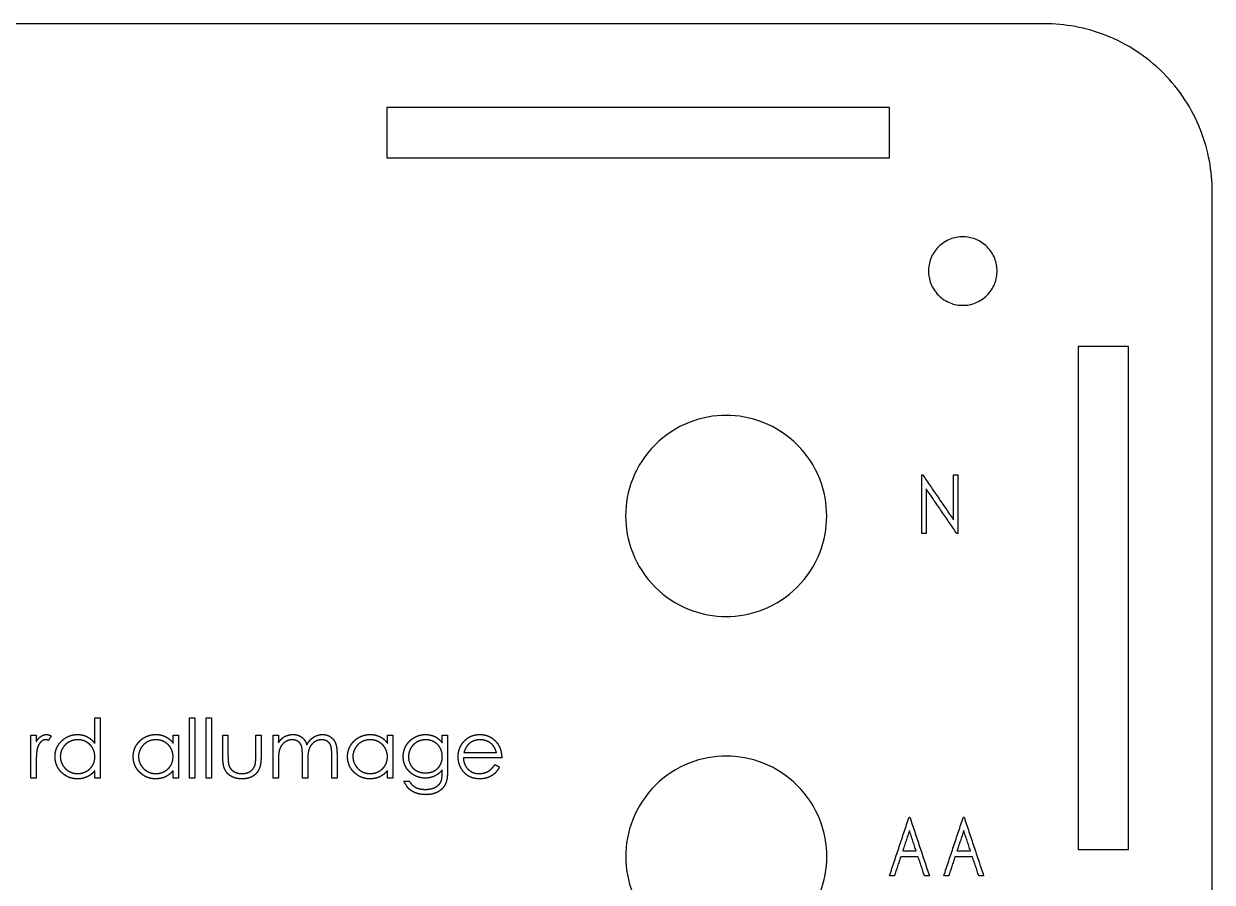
# Model space of a CAD drawing. Header units: millimetres. Extents: x 39 to 179, y -168 to -28.
# Drawn here: x 108.4 to 179.3, y -79.3 to -28.1 of the extents above; entities that cross this region are included whole.
import ezdxf

# ---------------------------------------------------------------- set-up
doc = ezdxf.new("R2010")
doc.units = ezdxf.units.MM
for name, color, linetype in [('path118', 7, 'CONTINUOUS'), ('path120', 7, 'CONTINUOUS'), ('path122', 7, 'CONTINUOUS'), ('path124', 7, 'CONTINUOUS'), ('path126', 7, 'CONTINUOUS'), ('path128', 7, 'CONTINUOUS'), ('path129', 7, 'CONTINUOUS'), ('path130', 7, 'CONTINUOUS'), ('path132', 7, 'CONTINUOUS'), ('path134', 7, 'CONTINUOUS'), ('path136', 7, 'CONTINUOUS'), ('path138', 7, 'CONTINUOUS'), ('path139', 7, 'CONTINUOUS'), ('path140', 7, 'CONTINUOUS'), ('path142', 7, 'CONTINUOUS'), ('path179', 7, 'CONTINUOUS'), ('path180', 7, 'CONTINUOUS'), ('path194', 7, 'CONTINUOUS'), ('path228', 7, 'CONTINUOUS'), ('path232', 7, 'CONTINUOUS'), ('path234', 7, 'CONTINUOUS'), ('path236', 7, 'CONTINUOUS'), ('path238', 7, 'CONTINUOUS'), ('path239', 7, 'CONTINUOUS'), ('path24', 7, 'CONTINUOUS'), ('path248', 7, 'CONTINUOUS'), ('path249', 7, 'CONTINUOUS'), ('path250', 7, 'CONTINUOUS'), ('path252', 7, 'CONTINUOUS'), ('path262', 7, 'CONTINUOUS'), ('path27', 7, 'CONTINUOUS'), ('path30', 7, 'CONTINUOUS'), ('path33', 7, 'CONTINUOUS'), ('path36', 7, 'CONTINUOUS')]:
    doc.layers.add(name, color=color, linetype=linetype)

msp = doc.modelspace()

# ---------------------------------------------------------------- linework, layer by layer
at = {"layer": 'path118'}
for points in [[(108.835, -73.0798), (108.835, -70.5221)], [(108.835, -70.5225), (109.149, -70.5225)], [(109.149, -70.5225), (109.149, -70.899)], [(109.149, -70.899), (109.22, -70.7952)], [(109.22, -70.7952), (109.294, -70.7069)], [(109.294, -70.7069), (109.369, -70.6346)], [(109.369, -70.6346), (109.446, -70.5772)], [(109.492, -70.867), (109.42, -70.9259)], [(109.446, -70.5772), (109.525, -70.5337)], [(109.564, -70.825), (109.492, -70.867)], [(109.525, -70.5337), (109.607, -70.5021)], [(109.638, -70.7999), (109.564, -70.825)], [(109.607, -70.5021), (109.689, -70.4839)], [(109.713, -70.7914), (109.638, -70.7999)], [(109.689, -70.4839), (109.773, -70.4775)], [(109.748, -70.7943), (109.713, -70.7914)], [(109.786, -70.8028), (109.748, -70.7943)], [(109.773, -70.4775), (109.838, -70.4831)], [(109.828, -70.8176), (109.786, -70.8028)], [(109.874, -70.8372), (109.828, -70.8176)], [(109.838, -70.4831), (109.905, -70.4992)], [(110.046, -70.5651), (109.874, -70.8372)], [(109.905, -70.4992), (109.975, -70.5266)], [(109.975, -70.5266), (110.046, -70.5651)], [(109.171, -71.5675), (109.163, -71.6705)], [(109.18, -71.4784), (109.171, -71.5675)], [(109.192, -71.4034), (109.18, -71.4784)], [(109.205, -71.3424), (109.192, -71.4034)], [(109.225, -71.2744), (109.205, -71.3424)], [(109.246, -71.2106), (109.225, -71.2744)], [(109.27, -71.1517), (109.246, -71.2106)], [(109.296, -71.097), (109.27, -71.1517)], [(109.324, -71.0472), (109.296, -71.097)], [(109.354, -71.0024), (109.324, -71.0472)], [(109.386, -70.9617), (109.354, -71.0024)], [(109.42, -70.9259), (109.386, -70.9617)], [(109.15, -72.0618), (109.149, -72.2202)], [(109.149, -72.2202), (109.149, -73.0798)], [(109.152, -71.9173), (109.15, -72.0618)], [(109.157, -71.7869), (109.152, -71.9173)], [(109.163, -71.6705), (109.157, -71.7869)], [(109.149, -73.0798), (108.835, -73.0798)]]:
    msp.add_open_spline(points, degree=1, dxfattribs=at)
at = {"layer": 'path120'}
for points in [[(112.649, -71.0173), (112.649, -69.4902)], [(112.649, -69.4902), (112.963, -69.4902)], [(112.963, -69.4904), (112.963, -73.0802)], [(110.572, -70.9626), (110.665, -70.8638)], [(110.665, -70.8638), (110.766, -70.7733)], [(110.766, -70.7733), (110.872, -70.6948)], [(110.872, -70.6948), (110.983, -70.6282)], [(110.983, -70.6282), (111.099, -70.5742)], [(111.099, -70.5742), (111.221, -70.5314)], [(111.221, -70.5314), (111.347, -70.5013)], [(111.347, -70.5013), (111.478, -70.4838)], [(111.478, -70.4838), (111.614, -70.4775)], [(111.614, -70.4775), (111.77, -70.486)], [(111.77, -70.486), (111.919, -70.5111)], [(111.919, -70.5111), (112.06, -70.5538)], [(112.06, -70.5538), (112.193, -70.6127)], [(112.193, -70.6127), (112.319, -70.6885)], [(112.319, -70.6885), (112.437, -70.781)], [(112.437, -70.781), (112.546, -70.8911)], [(112.546, -70.8911), (112.649, -71.0173)], [(110.277, -71.6609), (110.295, -71.532)], [(110.295, -71.532), (110.326, -71.4086)], [(110.326, -71.4086), (110.369, -71.2894)], [(110.369, -71.2894), (110.425, -71.1758)], [(110.425, -71.1758), (110.492, -71.0671)], [(110.492, -71.0671), (110.572, -70.9626)], [(110.271, -71.7942), (110.277, -71.6609)], [(110.277, -71.9302), (110.271, -71.7942)], [(110.295, -72.0613), (110.277, -71.9302)], [(110.325, -72.1868), (110.295, -72.0613)], [(110.368, -72.3074), (110.325, -72.1868)], [(110.423, -72.4231), (110.368, -72.3074)], [(110.49, -72.5331), (110.423, -72.4231)], [(110.569, -72.6376), (110.49, -72.5331)], [(110.661, -72.7372), (110.569, -72.6376)], [(110.761, -72.8283), (110.661, -72.7372)], [(110.867, -72.9068), (110.761, -72.8283)], [(110.977, -72.9735), (110.867, -72.9068)], [(111.092, -73.0281), (110.977, -72.9735)], [(111.213, -73.0702), (111.092, -73.0281)], [(112.176, -73.0079), (112.042, -73.0591)], [(112.304, -72.9406), (112.176, -73.0079)], [(112.426, -72.8565), (112.304, -72.9406)], [(112.54, -72.7555), (112.426, -72.8565)], [(112.649, -72.6378), (112.54, -72.7555)], [(112.649, -73.0802), (112.649, -72.6378)], [(111.338, -73.1004), (111.213, -73.0702)], [(111.469, -73.1186), (111.338, -73.1004)], [(111.604, -73.125), (111.469, -73.1186)], [(111.756, -73.1181), (111.604, -73.125)], [(111.903, -73.0956), (111.756, -73.1181)], [(112.042, -73.0591), (111.903, -73.0956)], [(112.963, -73.0802), (112.649, -73.0802)]]:
    msp.add_open_spline(points, degree=1, dxfattribs=at)
at = {"layer": 'path122'}
for points in [[(111.223, -70.8661), (111.101, -70.9236)], [(111.349, -70.8248), (111.223, -70.8661)], [(111.481, -70.8002), (111.349, -70.8248)], [(111.618, -70.7917), (111.481, -70.8002)], [(111.725, -70.7958), (111.618, -70.7916)], [(111.827, -70.8098), (111.725, -70.7958)], [(111.925, -70.8323), (111.827, -70.8098)], [(112.019, -70.8646), (111.925, -70.8323)], [(112.108, -70.9052), (112.019, -70.8646)], [(112.194, -70.955), (112.108, -70.9052)], [(110.62, -71.5392), (110.593, -71.6668)], [(110.663, -71.4144), (110.62, -71.5392)], [(110.724, -71.2938), (110.663, -71.4144)], [(110.801, -71.181), (110.724, -71.2938)], [(110.889, -71.0821), (110.801, -71.181)], [(110.989, -70.9959), (110.889, -71.0821)], [(111.101, -70.9236), (110.989, -70.9959)], [(112.274, -71.0146), (112.194, -70.955)], [(112.351, -71.0826), (112.274, -71.0146)], [(112.421, -71.1577), (112.351, -71.0826)], [(112.481, -71.2369), (112.421, -71.1577)], [(112.532, -71.321), (112.481, -71.2369)], [(112.574, -71.4093), (112.532, -71.321)], [(112.607, -71.5019), (112.574, -71.4093)], [(112.63, -71.5994), (112.607, -71.5019)], [(112.644, -71.701), (112.63, -71.5994)], [(110.593, -71.6668), (110.585, -71.7979)], [(110.585, -71.7979), (110.594, -71.9284)], [(110.594, -71.9284), (110.62, -72.0559)], [(110.62, -72.0559), (110.664, -72.1807)], [(110.664, -72.1807), (110.726, -72.3027)], [(110.726, -72.3027), (110.803, -72.4163)], [(112.442, -72.426), (112.516, -72.3187)], [(112.516, -72.3187), (112.574, -72.2016)], [(112.574, -72.2016), (112.616, -72.0768)], [(112.616, -72.0768), (112.64, -71.9457)], [(112.64, -71.9457), (112.649, -71.8069)], [(112.649, -71.8069), (112.644, -71.701)], [(110.803, -72.4163), (110.891, -72.5166)], [(110.891, -72.5166), (110.992, -72.6035)], [(110.992, -72.6035), (111.105, -72.6772)], [(111.105, -72.6772), (111.226, -72.736)], [(111.226, -72.736), (111.352, -72.7774)], [(111.352, -72.7774), (111.481, -72.8025)], [(111.481, -72.8025), (111.615, -72.811)], [(111.615, -72.811), (111.751, -72.8025)], [(111.751, -72.8025), (111.884, -72.7779)], [(111.884, -72.7779), (112.012, -72.7366)], [(112.012, -72.7366), (112.137, -72.6784)], [(112.137, -72.6784), (112.253, -72.6062)], [(112.253, -72.6062), (112.355, -72.522)], [(112.355, -72.522), (112.442, -72.426)]]:
    msp.add_open_spline(points, degree=1, dxfattribs=at)
at = {"layer": 'path124'}
for points in [[(115.239, -70.9626), (115.331, -70.8638)], [(115.331, -70.8638), (115.432, -70.7733)], [(115.432, -70.7733), (115.539, -70.6948)], [(115.539, -70.6948), (115.65, -70.6282)], [(115.65, -70.6282), (115.766, -70.5742)], [(115.766, -70.5742), (115.887, -70.5314)], [(115.887, -70.5314), (116.014, -70.5013)], [(116.014, -70.5013), (116.145, -70.4838)], [(116.145, -70.4838), (116.281, -70.4775)], [(116.281, -70.4775), (116.437, -70.4852)], [(116.437, -70.4852), (116.586, -70.5082)], [(116.586, -70.5082), (116.727, -70.5474)], [(116.727, -70.5474), (116.86, -70.6014)], [(116.86, -70.6014), (116.985, -70.6722)], [(116.985, -70.6722), (117.104, -70.762)], [(117.104, -70.762), (117.213, -70.8693)], [(117.213, -70.8693), (117.316, -70.9955)], [(117.316, -70.9955), (117.316, -70.5222)], [(117.316, -70.5222), (117.63, -70.5222)], [(117.63, -70.5225), (117.63, -73.0802)], [(114.944, -71.6609), (114.962, -71.532)], [(114.962, -71.532), (114.993, -71.4086)], [(114.993, -71.4086), (115.036, -71.2894)], [(115.036, -71.2894), (115.092, -71.1758)], [(115.092, -71.1758), (115.159, -71.0671)], [(115.159, -71.0671), (115.239, -70.9626)], [(114.937, -71.7942), (114.944, -71.6609)], [(114.944, -71.9302), (114.937, -71.7942)], [(114.962, -72.0613), (114.944, -71.9302)], [(114.992, -72.1868), (114.962, -72.0613)], [(115.035, -72.3074), (114.992, -72.1868)], [(115.09, -72.4231), (115.035, -72.3074)], [(115.157, -72.5331), (115.09, -72.4231)], [(115.236, -72.6376), (115.157, -72.5331)], [(115.328, -72.7372), (115.236, -72.6376)], [(115.428, -72.8283), (115.328, -72.7372)], [(115.533, -72.9068), (115.428, -72.8283)], [(115.644, -72.9735), (115.533, -72.9068)], [(115.759, -73.0281), (115.644, -72.9735)], [(115.88, -73.0702), (115.759, -73.0281)], [(116.843, -73.0079), (116.709, -73.0591)], [(116.971, -72.9406), (116.843, -73.0079)], [(117.093, -72.8565), (116.971, -72.9406)], [(117.207, -72.7555), (117.093, -72.8565)], [(117.316, -72.6378), (117.207, -72.7555)], [(117.316, -73.0802), (117.316, -72.6378)], [(116.005, -73.1004), (115.88, -73.0702)], [(116.136, -73.1186), (116.005, -73.1004)], [(116.271, -73.125), (116.136, -73.1186)], [(116.423, -73.1181), (116.271, -73.125)], [(116.57, -73.0956), (116.423, -73.1181)], [(116.709, -73.0591), (116.57, -73.0956)], [(117.63, -73.0802), (117.316, -73.0802)]]:
    msp.add_open_spline(points, degree=1, dxfattribs=at)
at = {"layer": 'path126'}
for points in [[(115.889, -70.8661), (115.768, -70.9236)], [(116.016, -70.8248), (115.889, -70.8661)], [(116.147, -70.8002), (116.016, -70.8248)], [(116.285, -70.7917), (116.147, -70.8002)], [(116.391, -70.7958), (116.285, -70.7916)], [(116.494, -70.8098), (116.391, -70.7958)], [(116.592, -70.8323), (116.494, -70.8098)], [(116.686, -70.8646), (116.592, -70.8323)], [(116.775, -70.9052), (116.686, -70.8646)], [(116.86, -70.955), (116.775, -70.9052)], [(115.286, -71.5392), (115.26, -71.6668)], [(115.33, -71.4144), (115.286, -71.5392)], [(115.391, -71.2938), (115.33, -71.4144)], [(115.467, -71.181), (115.391, -71.2938)], [(115.556, -71.0821), (115.467, -71.181)], [(115.656, -70.9959), (115.556, -71.0821)], [(115.768, -70.9236), (115.656, -70.9959)], [(116.941, -71.0146), (116.86, -70.955)], [(117.018, -71.0826), (116.941, -71.0146)], [(117.088, -71.1577), (117.018, -71.0826)], [(117.148, -71.2369), (117.088, -71.1577)], [(117.199, -71.321), (117.148, -71.2369)], [(117.241, -71.4093), (117.199, -71.321)], [(117.273, -71.5019), (117.241, -71.4093)], [(117.297, -71.5994), (117.273, -71.5019)], [(117.311, -71.701), (117.297, -71.5994)], [(115.26, -71.6668), (115.251, -71.7979)], [(115.251, -71.7979), (115.261, -71.9284)], [(115.261, -71.9284), (115.286, -72.0559)], [(115.286, -72.0559), (115.331, -72.1807)], [(115.331, -72.1807), (115.392, -72.3027)], [(115.392, -72.3027), (115.469, -72.4163)], [(117.109, -72.426), (117.182, -72.3187)], [(117.182, -72.3187), (117.24, -72.2016)], [(117.24, -72.2016), (117.283, -72.0768)], [(117.283, -72.0768), (117.307, -71.9457)], [(117.307, -71.9457), (117.315, -71.8069)], [(117.315, -71.8069), (117.311, -71.701)], [(115.469, -72.4163), (115.558, -72.5166)], [(115.558, -72.5166), (115.659, -72.6035)], [(115.659, -72.6035), (115.772, -72.6772)], [(115.772, -72.6772), (115.893, -72.736)], [(115.893, -72.736), (116.018, -72.7774)], [(116.018, -72.7774), (116.148, -72.8025)], [(116.148, -72.8025), (116.282, -72.811)], [(116.282, -72.811), (116.418, -72.8025)], [(116.418, -72.8025), (116.551, -72.7779)], [(116.551, -72.7779), (116.679, -72.7366)], [(116.679, -72.7366), (116.804, -72.6784)], [(116.804, -72.6784), (116.919, -72.6062)], [(116.919, -72.6062), (117.022, -72.522)], [(117.022, -72.522), (117.109, -72.426)]]:
    msp.add_open_spline(points, degree=1, dxfattribs=at)
at = {"layer": 'path128'}
for points in [[(118.303, -69.4904), (118.617, -69.4904)], [(118.303, -73.0802), (118.303, -69.4904)], [(118.617, -69.4904), (118.617, -73.0802)], [(118.617, -73.0802), (118.303, -73.0802)]]:
    msp.add_open_spline(points, degree=1, dxfattribs=at)
at = {"layer": 'path129'}
for points in [[(119.29, -69.4904), (119.604, -69.4904)], [(119.29, -73.0802), (119.29, -69.4904)], [(119.604, -69.4904), (119.604, -73.0802)], [(119.604, -73.0802), (119.29, -73.0802)]]:
    msp.add_open_spline(points, degree=1, dxfattribs=at)
at = {"layer": 'path130'}
for points in [[(120.277, -71.7444), (120.277, -70.5223)], [(120.277, -70.5225), (120.591, -70.5225)], [(120.591, -70.5225), (120.591, -71.7088)], [(122.252, -71.7086), (122.252, -70.5223)], [(122.252, -70.5223), (122.566, -70.5223)], [(122.566, -70.5223), (122.566, -71.7675)], [(120.279, -71.8755), (120.277, -71.7444)], [(120.285, -71.9982), (120.279, -71.8755)], [(120.295, -72.1117), (120.285, -71.9982)], [(120.309, -72.2176), (120.295, -72.1117)], [(120.326, -72.3144), (120.309, -72.2176)], [(120.348, -72.4034), (120.326, -72.3144)], [(120.591, -71.7088), (120.592, -71.8132)], [(120.592, -71.8132), (120.594, -71.9086)], [(120.594, -71.9086), (120.598, -71.9962)], [(120.598, -71.9962), (120.604, -72.0754)], [(120.604, -72.0754), (120.611, -72.1456)], [(120.611, -72.1456), (120.619, -72.208)], [(120.619, -72.208), (120.629, -72.2613)], [(120.629, -72.2613), (120.641, -72.3068)], [(120.641, -72.3068), (120.662, -72.3636)], [(122.2, -72.3319), (122.212, -72.2898)], [(122.212, -72.2898), (122.222, -72.2379)], [(122.222, -72.2379), (122.231, -72.1756)], [(122.231, -72.1756), (122.239, -72.1026)], [(122.239, -72.1026), (122.245, -72.0192)], [(122.245, -72.0192), (122.248, -71.9259)], [(122.248, -71.9259), (122.251, -71.8222)], [(122.251, -71.8222), (122.252, -71.7086)], [(122.517, -72.3228), (122.495, -72.409)], [(122.534, -72.2274), (122.517, -72.3228)], [(122.548, -72.1251), (122.534, -72.2274)], [(122.558, -72.0136), (122.548, -72.1251)], [(122.564, -71.8944), (122.558, -72.0136)], [(122.566, -71.7675), (122.564, -71.8944)], [(120.374, -72.4833), (120.348, -72.4034)], [(120.403, -72.5549), (120.374, -72.4833)], [(120.437, -72.6201), (120.403, -72.5549)], [(120.475, -72.6818), (120.437, -72.6201)], [(120.516, -72.74), (120.475, -72.6818)], [(120.562, -72.7946), (120.516, -72.74)], [(120.612, -72.8451), (120.562, -72.7946)], [(120.666, -72.8921), (120.612, -72.8451)], [(120.662, -72.3636), (120.687, -72.4176)], [(120.724, -72.9356), (120.666, -72.8921)], [(120.687, -72.4176), (120.716, -72.4681)], [(120.716, -72.4681), (120.749, -72.5158)], [(120.786, -72.9748), (120.724, -72.9356)], [(120.749, -72.5158), (120.787, -72.5606)], [(120.851, -73.0099), (120.786, -72.9748)], [(120.787, -72.5606), (120.829, -72.602)], [(120.829, -72.602), (120.875, -72.6406)], [(120.922, -73.0407), (120.851, -73.0099)], [(120.875, -72.6406), (120.925, -72.6756)], [(120.925, -72.6756), (121.035, -72.7345)], [(121.035, -72.7345), (121.156, -72.7773)], [(121.156, -72.7773), (121.286, -72.8024)], [(121.286, -72.8024), (121.426, -72.8109)], [(121.426, -72.8109), (121.567, -72.8024)], [(121.567, -72.8024), (121.696, -72.7778)], [(121.696, -72.7778), (121.813, -72.7364)], [(121.813, -72.7364), (121.92, -72.679)], [(121.92, -72.679), (122.013, -72.6081)], [(121.994, -73.0099), (121.925, -73.0407)], [(122.059, -72.9748), (121.994, -73.0099)], [(122.013, -72.6081), (122.091, -72.5261)], [(122.121, -72.9356), (122.059, -72.9748)], [(122.091, -72.5261), (122.153, -72.4343)], [(122.179, -72.8921), (122.121, -72.9356)], [(122.153, -72.4343), (122.2, -72.3319)], [(122.232, -72.8458), (122.179, -72.8921)], [(122.282, -72.7953), (122.232, -72.8458)], [(122.327, -72.7414), (122.282, -72.7953)], [(122.369, -72.6839), (122.327, -72.7414)], [(122.406, -72.6229), (122.369, -72.6839)], [(122.439, -72.5584), (122.406, -72.6229)], [(122.469, -72.4876), (122.439, -72.5584)], [(122.495, -72.409), (122.469, -72.4876)], [(120.995, -73.0659), (120.922, -73.0407)], [(121.073, -73.0868), (120.995, -73.0659)], [(121.155, -73.1037), (121.073, -73.0868)], [(121.241, -73.1156), (121.155, -73.1037)], [(121.33, -73.1228), (121.241, -73.1156)], [(121.424, -73.1254), (121.33, -73.1228)], [(121.518, -73.1228), (121.424, -73.1254)], [(121.607, -73.1156), (121.518, -73.1228)], [(121.692, -73.1037), (121.607, -73.1156)], [(121.774, -73.0868), (121.692, -73.1037)], [(121.851, -73.0659), (121.774, -73.0868)], [(121.925, -73.0407), (121.851, -73.0659)]]:
    msp.add_open_spline(points, degree=1, dxfattribs=at)
at = {"layer": 'path132'}
for points in [[(123.283, -73.0801), (123.283, -70.5224)], [(123.283, -70.5225), (123.598, -70.5225)], [(123.598, -70.5225), (123.598, -70.967)], [(123.598, -70.967), (123.684, -70.852)], [(123.684, -70.852), (123.773, -70.7538)], [(123.773, -70.7538), (123.862, -70.6725)], [(123.862, -70.6725), (123.952, -70.6073)], [(123.952, -70.6073), (124.079, -70.5505)], [(124.094, -70.8687), (123.992, -70.9283)], [(124.079, -70.5505), (124.21, -70.5098)], [(124.201, -70.826), (124.094, -70.8687)], [(124.311, -70.8), (124.201, -70.826)], [(124.21, -70.5098), (124.343, -70.486)], [(124.425, -70.7916), (124.311, -70.8)], [(124.343, -70.486), (124.48, -70.4776)], [(124.521, -70.7979), (124.425, -70.7916)], [(124.48, -70.4776), (124.572, -70.4823)], [(124.611, -70.8162), (124.521, -70.7979)], [(124.572, -70.4823), (124.662, -70.4956)], [(124.695, -70.8477), (124.611, -70.8162)], [(124.662, -70.4956), (124.75, -70.5186)], [(124.77, -70.8912), (124.695, -70.8477)], [(124.75, -70.5186), (124.834, -70.5508)], [(124.838, -70.9445), (124.77, -70.8912)], [(124.834, -70.5508), (124.915, -70.5908)], [(124.915, -70.5908), (124.987, -70.6364)], [(124.987, -70.6364), (125.052, -70.6883)], [(125.052, -70.6883), (125.109, -70.7465)], [(125.109, -70.7465), (125.16, -70.8138)], [(125.16, -70.8138), (125.209, -70.8944)], [(125.209, -70.8944), (125.253, -70.9876)], [(125.381, -70.9526), (125.428, -70.8881)], [(125.428, -70.8881), (125.478, -70.8285)], [(125.478, -70.8285), (125.531, -70.7731)], [(125.531, -70.7731), (125.585, -70.7226)], [(125.585, -70.7226), (125.643, -70.6763)], [(125.643, -70.6763), (125.703, -70.635)], [(125.703, -70.635), (125.828, -70.5663)], [(125.837, -70.8702), (125.734, -70.9319)], [(125.828, -70.5663), (125.958, -70.5165)], [(125.945, -70.8267), (125.837, -70.8702)], [(126.058, -70.8001), (125.945, -70.8267)], [(125.958, -70.5165), (126.092, -70.487)], [(126.177, -70.7916), (126.058, -70.8001)], [(126.092, -70.487), (126.232, -70.4772)], [(126.274, -70.7972), (126.177, -70.7916)], [(126.232, -70.4772), (126.36, -70.4857)], [(126.363, -70.8146), (126.274, -70.7972)], [(126.36, -70.4857), (126.481, -70.5103)], [(126.445, -70.8441), (126.363, -70.8146)], [(126.52, -70.8847), (126.445, -70.8441)], [(126.481, -70.5103), (126.593, -70.5524)], [(126.587, -70.9352), (126.52, -70.8847)], [(126.593, -70.5524), (126.699, -70.6106)], [(126.699, -70.6106), (126.793, -70.6835)], [(126.793, -70.6835), (126.875, -70.7697)], [(126.875, -70.7697), (126.944, -70.8686)], [(126.944, -70.8686), (126.999, -70.9815)], [(123.622, -71.5888), (123.611, -71.6806)], [(123.635, -71.504), (123.622, -71.5888)], [(123.652, -71.4268), (123.635, -71.504)], [(123.672, -71.3581), (123.652, -71.4268)], [(123.694, -71.2964), (123.672, -71.3581)], [(123.749, -71.1864), (123.694, -71.2964)], [(123.817, -71.0889), (123.749, -71.1864)], [(123.898, -71.0027), (123.817, -71.0889)], [(123.992, -70.9283), (123.898, -71.0027)], [(124.894, -71.0062), (124.838, -70.9445)], [(124.94, -71.0763), (124.894, -71.0062)], [(124.974, -71.1548), (124.94, -71.0763)], [(124.988, -71.2004), (124.974, -71.1548)], [(125, -71.2558), (124.988, -71.2004)], [(125.01, -71.3196), (125, -71.2558)], [(125.019, -71.3932), (125.01, -71.3196)], [(125.025, -71.4759), (125.019, -71.3932)], [(125.03, -71.5678), (125.025, -71.4759)], [(125.033, -71.6694), (125.03, -71.5678)], [(125.253, -70.9876), (125.294, -71.0949)], [(125.294, -71.0949), (125.336, -71.0213)], [(125.336, -71.0213), (125.381, -70.9526)], [(125.371, -71.6169), (125.361, -71.7192)], [(125.384, -71.5243), (125.371, -71.6169)], [(125.399, -71.4416), (125.384, -71.5243)], [(125.418, -71.3687), (125.399, -71.4416)], [(125.44, -71.3056), (125.418, -71.3687)], [(125.493, -71.1948), (125.44, -71.3056)], [(125.56, -71.0952), (125.493, -71.1948)], [(125.64, -71.0076), (125.56, -71.0952)], [(125.734, -70.9319), (125.64, -71.0076)], [(126.643, -70.9927), (126.587, -70.9352)], [(126.689, -71.0586), (126.643, -70.9927)], [(126.724, -71.1315), (126.689, -71.0586)], [(126.738, -71.1736), (126.724, -71.1315)], [(126.75, -71.2241), (126.738, -71.1736)], [(126.76, -71.2823), (126.75, -71.2241)], [(126.769, -71.3482), (126.76, -71.2823)], [(126.775, -71.4225), (126.769, -71.3482)], [(126.78, -71.5045), (126.775, -71.4225)], [(126.783, -71.595), (126.78, -71.5045)], [(126.783, -71.6931), (126.783, -71.595)], [(126.999, -70.9815), (127.023, -71.0446)], [(127.023, -71.0446), (127.042, -71.1154)], [(127.042, -71.1154), (127.059, -71.1932)], [(127.059, -71.1932), (127.073, -71.2787)], [(127.073, -71.2787), (127.084, -71.3713)], [(127.084, -71.3713), (127.091, -71.4716)], [(127.091, -71.4716), (127.096, -71.5796)], [(127.096, -71.5796), (127.097, -71.6945)], [(123.599, -71.8882), (123.597, -72.0038)], [(123.597, -72.0038), (123.597, -73.0801)], [(123.604, -71.7809), (123.599, -71.8882)], [(123.611, -71.6806), (123.604, -71.7809)], [(125.033, -71.7795), (125.033, -71.6694)], [(125.033, -73.0801), (125.033, -71.7795)], [(125.349, -71.9534), (125.347, -72.0852)], [(125.347, -72.0852), (125.347, -73.0801)], [(125.353, -71.8314), (125.349, -71.9534)], [(125.361, -71.7192), (125.353, -71.8314)], [(126.783, -73.08), (126.783, -71.6931)], [(127.097, -71.6945), (127.097, -73.08)], [(123.597, -73.0801), (123.283, -73.0801)], [(125.347, -73.0801), (125.033, -73.0801)], [(127.097, -73.08), (126.783, -73.08)]]:
    msp.add_open_spline(points, degree=1, dxfattribs=at)
at = {"layer": 'path134'}
for points in [[(128.027, -70.9626), (128.12, -70.8638)], [(128.12, -70.8638), (128.221, -70.7733)], [(128.221, -70.7733), (128.327, -70.6948)], [(128.327, -70.6948), (128.438, -70.6282)], [(128.438, -70.6282), (128.554, -70.5742)], [(128.554, -70.5742), (128.676, -70.5314)], [(128.676, -70.5314), (128.802, -70.5013)], [(128.802, -70.5013), (128.933, -70.4838)], [(128.933, -70.4838), (129.069, -70.4775)], [(129.069, -70.4775), (129.225, -70.4852)], [(129.225, -70.4852), (129.374, -70.5082)], [(129.374, -70.5082), (129.515, -70.5474)], [(129.515, -70.5474), (129.648, -70.6014)], [(129.648, -70.6014), (129.774, -70.6722)], [(129.774, -70.6722), (129.892, -70.762)], [(129.892, -70.762), (130.002, -70.8693)], [(130.002, -70.8693), (130.104, -70.9955)], [(130.104, -70.9955), (130.104, -70.5222)], [(130.104, -70.5222), (130.418, -70.5222)], [(130.418, -70.5225), (130.418, -73.0802)], [(127.732, -71.6609), (127.75, -71.532)], [(127.75, -71.532), (127.781, -71.4086)], [(127.781, -71.4086), (127.825, -71.2894)], [(127.825, -71.2894), (127.88, -71.1758)], [(127.88, -71.1758), (127.947, -71.0671)], [(127.947, -71.0671), (128.027, -70.9626)], [(127.726, -71.7942), (127.732, -71.6609)], [(127.732, -71.9302), (127.726, -71.7942)], [(127.75, -72.0613), (127.732, -71.9302)], [(127.78, -72.1868), (127.75, -72.0613)], [(127.823, -72.3074), (127.78, -72.1868)], [(127.879, -72.4231), (127.823, -72.3074)], [(127.945, -72.5331), (127.879, -72.4231)], [(128.024, -72.6376), (127.945, -72.5331)], [(128.116, -72.7372), (128.024, -72.6376)], [(128.217, -72.8283), (128.116, -72.7372)], [(128.322, -72.9068), (128.217, -72.8283)], [(128.432, -72.9735), (128.322, -72.9068)], [(128.547, -73.0281), (128.432, -72.9735)], [(128.668, -73.0702), (128.547, -73.0281)], [(129.631, -73.0079), (129.497, -73.0591)], [(129.759, -72.9406), (129.631, -73.0079)], [(129.881, -72.8565), (129.759, -72.9406)], [(129.995, -72.7555), (129.881, -72.8565)], [(130.104, -72.6378), (129.995, -72.7555)], [(130.104, -73.0802), (130.104, -72.6378)], [(128.794, -73.1004), (128.668, -73.0702)], [(128.924, -73.1186), (128.794, -73.1004)], [(129.059, -73.125), (128.924, -73.1186)], [(129.211, -73.1181), (129.059, -73.125)], [(129.358, -73.0956), (129.211, -73.1181)], [(129.497, -73.0591), (129.358, -73.0956)], [(130.418, -73.0802), (130.104, -73.0802)]]:
    msp.add_open_spline(points, degree=1, dxfattribs=at)
at = {"layer": 'path136'}
for points in [[(128.678, -70.8661), (128.557, -70.9236)], [(128.804, -70.8248), (128.678, -70.8661)], [(128.936, -70.8002), (128.804, -70.8248)], [(129.073, -70.7917), (128.936, -70.8002)], [(129.18, -70.7958), (129.073, -70.7916)], [(129.282, -70.8098), (129.18, -70.7958)], [(129.38, -70.8323), (129.282, -70.8098)], [(129.474, -70.8646), (129.38, -70.8323)], [(129.563, -70.9052), (129.474, -70.8646)], [(129.649, -70.955), (129.563, -70.9052)], [(128.075, -71.5392), (128.048, -71.6668)], [(128.118, -71.4144), (128.075, -71.5392)], [(128.179, -71.2938), (128.118, -71.4144)], [(128.256, -71.181), (128.179, -71.2938)], [(128.344, -71.0821), (128.256, -71.181)], [(128.444, -70.9959), (128.344, -71.0821)], [(128.557, -70.9236), (128.444, -70.9959)], [(129.73, -71.0146), (129.649, -70.955)], [(129.806, -71.0826), (129.73, -71.0146)], [(129.876, -71.1577), (129.806, -71.0826)], [(129.936, -71.2369), (129.876, -71.1577)], [(129.988, -71.321), (129.936, -71.2369)], [(130.03, -71.4093), (129.988, -71.321)], [(130.062, -71.5019), (130.03, -71.4093)], [(130.085, -71.5994), (130.062, -71.5019)], [(130.099, -71.701), (130.085, -71.5994)], [(128.048, -71.6668), (128.04, -71.7979)], [(128.04, -71.7979), (128.049, -71.9284)], [(128.049, -71.9284), (128.075, -72.0559)], [(128.075, -72.0559), (128.119, -72.1807)], [(128.119, -72.1807), (128.181, -72.3027)], [(128.181, -72.3027), (128.258, -72.4163)], [(129.897, -72.426), (129.971, -72.3187)], [(129.971, -72.3187), (130.029, -72.2016)], [(130.029, -72.2016), (130.071, -72.0768)], [(130.071, -72.0768), (130.096, -71.9457)], [(130.096, -71.9457), (130.104, -71.8069)], [(130.104, -71.8069), (130.099, -71.701)], [(128.258, -72.4163), (128.346, -72.5166)], [(128.346, -72.5166), (128.447, -72.6035)], [(128.447, -72.6035), (128.56, -72.6772)], [(128.56, -72.6772), (128.681, -72.736)], [(128.681, -72.736), (128.807, -72.7774)], [(128.807, -72.7774), (128.937, -72.8025)], [(128.937, -72.8025), (129.07, -72.811)], [(129.07, -72.811), (129.207, -72.8025)], [(129.207, -72.8025), (129.339, -72.7779)], [(129.339, -72.7779), (129.467, -72.7366)], [(129.467, -72.7366), (129.592, -72.6784)], [(129.592, -72.6784), (129.708, -72.6062)], [(129.708, -72.6062), (129.81, -72.522)], [(129.81, -72.522), (129.897, -72.426)]]:
    msp.add_open_spline(points, degree=1, dxfattribs=at)
at = {"layer": 'path138'}
for points in [[(131.374, -70.9262), (131.433, -70.8638)], [(131.433, -70.8638), (131.496, -70.8056)], [(131.496, -70.8056), (131.563, -70.7516)], [(131.563, -70.7516), (131.635, -70.7012)], [(131.635, -70.7012), (131.71, -70.6549)], [(131.71, -70.6549), (131.789, -70.6135)], [(131.789, -70.6135), (131.868, -70.5771)], [(131.868, -70.5771), (131.949, -70.5469)], [(131.949, -70.5469), (132.03, -70.5218)], [(132.03, -70.5218), (132.113, -70.5027)], [(132.113, -70.5027), (132.197, -70.4887)], [(132.197, -70.4887), (132.282, -70.4802)], [(132.282, -70.4802), (132.367, -70.4773)], [(132.367, -70.4773), (132.508, -70.4842)], [(132.508, -70.4842), (132.644, -70.5046)], [(132.644, -70.5046), (132.775, -70.5382)], [(132.775, -70.5382), (132.901, -70.5859)], [(132.901, -70.5859), (133.024, -70.6504)], [(133.024, -70.6504), (133.145, -70.736)], [(133.145, -70.736), (133.263, -70.8425)], [(133.263, -70.8425), (133.38, -70.9694)], [(133.38, -70.9694), (133.38, -70.5221)], [(133.38, -70.5225), (133.694, -70.5225)], [(133.694, -70.5225), (133.694, -72.5522)], [(131.049, -71.7059), (131.058, -71.6196)], [(131.058, -71.6196), (131.071, -71.5355)], [(131.071, -71.5355), (131.09, -71.4528)], [(131.09, -71.4528), (131.115, -71.3714)], [(131.115, -71.3714), (131.145, -71.2915)], [(131.145, -71.2915), (131.181, -71.2137)], [(131.181, -71.2137), (131.222, -71.1366)], [(131.222, -71.1366), (131.269, -71.0622)], [(131.269, -71.0622), (131.319, -70.9921)], [(131.319, -70.9921), (131.374, -70.9262)], [(131.046, -71.7928), (131.049, -71.7059)], [(131.049, -71.8798), (131.046, -71.7928)], [(131.057, -71.9653), (131.049, -71.8798)], [(131.07, -72.0487), (131.057, -71.9653)], [(131.088, -72.13), (131.07, -72.0487)], [(131.112, -72.21), (131.088, -72.13)], [(131.142, -72.2878), (131.112, -72.21)], [(131.176, -72.3642), (131.142, -72.2878)], [(131.215, -72.4386), (131.176, -72.3642)], [(131.26, -72.5101), (131.215, -72.4386)], [(131.309, -72.5781), (131.26, -72.5101)], [(131.363, -72.6419), (131.309, -72.5781)], [(131.42, -72.7022), (131.363, -72.6419)], [(131.482, -72.759), (131.42, -72.7022)], [(131.549, -72.8115), (131.482, -72.759)], [(131.62, -72.8606), (131.549, -72.8115)], [(131.695, -72.9062), (131.62, -72.8606)], [(131.773, -72.9469), (131.695, -72.9062)], [(131.853, -72.9819), (131.773, -72.9469)], [(131.933, -73.0121), (131.853, -72.9819)], [(132.015, -73.0367), (131.933, -73.0121)], [(132.099, -73.0557), (132.015, -73.0367)], [(132.79, -73.0096), (132.65, -73.0488)], [(132.926, -72.9542), (132.79, -73.0096)], [(133.055, -72.8841), (132.926, -72.9542)], [(133.174, -72.7999), (133.055, -72.8841)], [(133.281, -72.7018), (133.174, -72.7999)], [(133.38, -72.5903), (133.281, -72.7018)], [(133.354, -73.0853), (133.366, -73.0061)], [(133.366, -73.0061), (133.373, -72.9191)], [(133.373, -72.9191), (133.378, -72.8245)], [(133.378, -72.8245), (133.38, -72.7228)], [(133.38, -72.7228), (133.38, -72.5903)], [(133.671, -73.0163), (133.657, -73.1103)], [(133.68, -72.914), (133.671, -73.0163)], [(133.688, -72.8025), (133.68, -72.914)], [(133.692, -72.6819), (133.688, -72.8025)], [(133.694, -72.5522), (133.692, -72.6819)], [(131.161, -73.4029), (131.091, -73.2599)], [(131.091, -73.2599), (131.405, -73.2599)], [(131.235, -73.5277), (131.161, -73.4029)], [(131.311, -73.6336), (131.235, -73.5277)], [(131.391, -73.7219), (131.311, -73.6336)], [(131.479, -73.7969), (131.391, -73.7219)], [(131.405, -73.2599), (131.485, -73.3777)], [(131.485, -73.3777), (131.575, -73.4786)], [(131.575, -73.4786), (131.676, -73.5642)], [(131.676, -73.5642), (131.787, -73.6329)], [(131.787, -73.6329), (131.912, -73.6855)], [(131.912, -73.6855), (132.05, -73.7233)], [(132.05, -73.7233), (132.201, -73.7458)], [(132.184, -73.0689), (132.099, -73.0557)], [(132.27, -73.0774), (132.184, -73.0689)], [(132.201, -73.7458), (132.367, -73.7535)], [(132.357, -73.0803), (132.27, -73.0774)], [(132.506, -73.0727), (132.357, -73.0803)], [(132.367, -73.7535), (132.531, -73.7458)], [(132.65, -73.0488), (132.506, -73.0727)], [(132.531, -73.7458), (132.682, -73.7233)], [(132.682, -73.7233), (132.82, -73.6855)], [(132.82, -73.6855), (132.944, -73.6329)], [(132.944, -73.6329), (133.053, -73.5684)], [(133.053, -73.5684), (133.146, -73.4962)], [(133.146, -73.4962), (133.221, -73.4162)], [(133.221, -73.4162), (133.279, -73.3286)], [(133.279, -73.3286), (133.303, -73.2788)], [(133.303, -73.2788), (133.324, -73.222)], [(133.367, -73.7126), (133.303, -73.7729)], [(133.324, -73.222), (133.34, -73.1575)], [(133.34, -73.1575), (133.354, -73.0853)], [(133.426, -73.6474), (133.367, -73.7126)], [(133.479, -73.5772), (133.426, -73.6474)], [(133.525, -73.5022), (133.479, -73.5772)], [(133.565, -73.4223), (133.525, -73.5022)], [(133.601, -73.3368), (133.565, -73.4223)], [(133.622, -73.2702), (133.601, -73.3368)], [(133.641, -73.1944), (133.622, -73.2702)], [(133.657, -73.1103), (133.641, -73.1944)], [(131.578, -73.8635), (131.479, -73.7969)], [(131.689, -73.9224), (131.578, -73.8635)], [(131.813, -73.9736), (131.689, -73.9224)], [(131.947, -74.015), (131.813, -73.9736)], [(132.089, -74.0437), (131.947, -74.015)], [(132.239, -74.062), (132.089, -74.0437)], [(132.397, -74.0675), (132.239, -74.062)], [(132.506, -74.0646), (132.397, -74.0675)], [(132.611, -74.0556), (132.506, -74.0646)], [(132.712, -74.0408), (132.611, -74.0556)], [(132.809, -74.0196), (132.712, -74.0408)], [(132.902, -73.9937), (132.809, -74.0196)], [(132.991, -73.9608), (132.902, -73.9937)], [(133.076, -73.9222), (132.991, -73.9608)], [(133.157, -73.878), (133.076, -73.9222)], [(133.233, -73.8282), (133.157, -73.878)], [(133.303, -73.7729), (133.233, -73.8282)]]:
    msp.add_open_spline(points, degree=1, dxfattribs=at)
at = {"layer": 'path139'}
for points in [[(131.996, -70.8667), (131.873, -70.9256)], [(132.122, -70.8253), (131.996, -70.8667)], [(132.255, -70.8002), (132.122, -70.8253)], [(132.392, -70.7917), (132.255, -70.8002)], [(132.524, -70.8002), (132.392, -70.7917)], [(132.652, -70.824), (132.524, -70.8002)], [(132.775, -70.8654), (132.652, -70.824)], [(132.893, -70.9221), (132.775, -70.8654)], [(131.395, -71.5404), (131.369, -71.6708)], [(131.437, -71.4156), (131.395, -71.5404)], [(131.496, -71.295), (131.437, -71.4156)], [(131.571, -71.1836), (131.496, -71.295)], [(131.659, -71.0847), (131.571, -71.1836)], [(131.759, -70.9985), (131.659, -71.0847)], [(131.873, -70.9256), (131.759, -70.9985)], [(133.003, -70.993), (132.893, -70.9221)], [(133.099, -71.0757), (133.003, -70.993)], [(133.183, -71.1704), (133.099, -71.0757)], [(133.253, -71.2769), (133.183, -71.1704)], [(133.308, -71.3926), (133.253, -71.2769)], [(133.348, -71.5167), (133.308, -71.3926)], [(133.372, -71.6478), (133.348, -71.5167)], [(131.369, -71.6708), (131.36, -71.8055)], [(131.36, -71.8055), (131.365, -71.9071)], [(131.365, -71.9071), (131.378, -72.0046)], [(131.378, -72.0046), (131.4, -72.0978)], [(131.4, -72.0978), (131.431, -72.1855)], [(131.431, -72.1855), (131.47, -72.2696)], [(131.47, -72.2696), (131.519, -72.3488)], [(133.224, -72.3503), (133.272, -72.2697)], [(133.272, -72.2697), (133.311, -72.1842)], [(133.311, -72.1842), (133.341, -72.093)], [(133.341, -72.093), (133.362, -71.9963)], [(133.362, -71.9963), (133.375, -71.8946)], [(133.38, -71.7873), (133.372, -71.6478)], [(133.375, -71.8946), (133.38, -71.7873)], [(131.519, -72.3488), (131.576, -72.4238)], [(131.576, -72.4238), (131.642, -72.494)], [(131.642, -72.494), (131.715, -72.5578)], [(131.715, -72.5578), (131.794, -72.6131)], [(131.794, -72.6131), (131.878, -72.6594)], [(131.878, -72.6594), (131.966, -72.698)], [(131.966, -72.698), (132.06, -72.7274)], [(132.06, -72.7274), (132.16, -72.7491)], [(132.16, -72.7491), (132.264, -72.7618)], [(132.264, -72.7618), (132.373, -72.7661)], [(132.373, -72.7661), (132.484, -72.7618)], [(132.484, -72.7618), (132.589, -72.7491)], [(132.589, -72.7491), (132.689, -72.7282)], [(132.689, -72.7282), (132.783, -72.6988)], [(132.783, -72.6988), (132.871, -72.6609)], [(132.871, -72.6609), (132.954, -72.614)], [(132.954, -72.614), (133.032, -72.5593)], [(133.032, -72.5593), (133.103, -72.4962)], [(133.103, -72.4962), (133.168, -72.4261)], [(133.168, -72.4261), (133.224, -72.3503)]]:
    msp.add_open_spline(points, degree=1, dxfattribs=at)
at = {"layer": 'path140'}
for points in [[(134.616, -70.9545), (134.714, -70.843)], [(134.714, -70.843), (134.819, -70.7455)], [(134.819, -70.7455), (134.932, -70.6642)], [(134.932, -70.6642), (135.053, -70.5969)], [(135.053, -70.5969), (135.182, -70.545)], [(135.182, -70.545), (135.319, -70.5071)], [(135.319, -70.5071), (135.463, -70.4854)], [(135.463, -70.4854), (135.616, -70.4778)], [(135.616, -70.4778), (135.773, -70.4854)], [(135.773, -70.4854), (135.923, -70.5093)], [(135.923, -70.5093), (136.063, -70.5485)], [(136.063, -70.5485), (136.196, -70.6032)], [(136.196, -70.6032), (136.321, -70.674)], [(136.321, -70.674), (136.437, -70.761)], [(136.437, -70.761), (136.546, -70.8633)], [(136.546, -70.8633), (136.646, -70.9811)], [(134.327, -71.6906), (134.34, -71.5757)], [(134.34, -71.5757), (134.363, -71.4642)], [(134.363, -71.4642), (134.396, -71.3555)], [(134.396, -71.3555), (134.437, -71.2503)], [(134.437, -71.2503), (134.487, -71.1487)], [(134.487, -71.1487), (134.548, -71.0498)], [(134.548, -71.0498), (134.616, -70.9545)], [(136.646, -70.9811), (136.711, -71.073)], [(136.711, -71.073), (136.766, -71.1697)], [(136.766, -71.1697), (136.814, -71.2728)], [(136.814, -71.2728), (136.852, -71.3808)], [(136.852, -71.3808), (136.883, -71.4944)], [(136.883, -71.4944), (136.906, -71.6135)], [(136.906, -71.6135), (136.919, -71.7383)], [(134.322, -71.8084), (134.327, -71.6906)], [(134.328, -71.9339), (134.322, -71.8084)], [(134.343, -72.0566), (134.328, -71.9339)], [(134.37, -72.1751), (134.343, -72.0566)], [(134.407, -72.2908), (134.37, -72.1751)], [(134.455, -72.4037), (134.407, -72.2908)], [(136.924, -71.8687), (134.636, -71.8687)], [(134.636, -71.8687), (134.642, -71.9697)], [(134.642, -71.9697), (134.656, -72.0665)], [(134.656, -72.0665), (134.679, -72.1583)], [(134.679, -72.1583), (134.71, -72.2452)], [(134.71, -72.2452), (134.747, -72.3273)], [(134.747, -72.3273), (134.794, -72.4051)], [(136.439, -72.3758), (136.511, -72.2728)], [(136.511, -72.2725), (136.79, -72.419)], [(136.919, -71.7383), (136.924, -71.8687)], [(134.513, -72.5131), (134.455, -72.4037)], [(134.583, -72.6189), (134.513, -72.5131)], [(134.663, -72.7213), (134.583, -72.6189)], [(134.752, -72.8159), (134.663, -72.7213)], [(134.85, -72.898), (134.752, -72.8159)], [(134.794, -72.4051), (134.848, -72.478)], [(134.848, -72.478), (134.911, -72.5467)], [(134.956, -72.9674), (134.85, -72.898)], [(134.911, -72.5467), (134.98, -72.6084)], [(135.069, -73.0242), (134.956, -72.9674)], [(134.98, -72.6084), (135.052, -72.6624)], [(135.052, -72.6624), (135.128, -72.708)], [(135.192, -73.0683), (135.069, -73.0242)], [(135.128, -72.708), (135.209, -72.7452)], [(135.209, -72.7452), (135.293, -72.7739)], [(135.293, -72.7739), (135.381, -72.7943)], [(135.381, -72.7943), (135.473, -72.807)], [(135.473, -72.807), (135.569, -72.8112)], [(135.569, -72.8112), (135.663, -72.8078)], [(135.663, -72.8078), (135.755, -72.7966)], [(135.755, -72.7966), (135.846, -72.7776)], [(135.846, -72.7776), (135.936, -72.7517)], [(135.936, -72.7517), (136.022, -72.7194)], [(136.022, -72.7194), (136.101, -72.6815)], [(136.202, -73.0023), (136.096, -73.0465)], [(136.101, -72.6815), (136.174, -72.6395)], [(136.174, -72.6395), (136.239, -72.5925)], [(136.302, -72.949), (136.202, -73.0023)], [(136.239, -72.5925), (136.303, -72.5357)], [(136.396, -72.8873), (136.302, -72.949)], [(136.303, -72.5357), (136.37, -72.4628)], [(136.37, -72.4628), (136.439, -72.3758)], [(136.485, -72.8165), (136.396, -72.8873)], [(136.569, -72.7352), (136.485, -72.8165)], [(136.648, -72.6412), (136.569, -72.7352)], [(136.721, -72.5361), (136.648, -72.6412)], [(136.79, -72.419), (136.721, -72.5361)], [(135.322, -73.0999), (135.192, -73.0683)], [(135.461, -73.119), (135.322, -73.0999)], [(135.608, -73.1253), (135.461, -73.119)], [(135.741, -73.1203), (135.608, -73.1253)], [(135.866, -73.1055), (135.741, -73.1203)], [(135.985, -73.0809), (135.866, -73.1055)], [(136.096, -73.0465), (135.985, -73.0809)]]:
    msp.add_open_spline(points, degree=1, dxfattribs=at)
at = {"layer": 'path142'}
for points in [[(135.195, -70.8856), (135.118, -70.9263)], [(135.276, -70.8513), (135.195, -70.8856)], [(135.36, -70.8253), (135.276, -70.8513)], [(135.447, -70.8063), (135.36, -70.8253)], [(135.538, -70.7952), (135.447, -70.8063)], [(135.632, -70.7917), (135.538, -70.7952)], [(135.747, -70.7973), (135.632, -70.7917)], [(135.859, -70.8155), (135.747, -70.7973)], [(135.97, -70.845), (135.859, -70.8155)], [(136.076, -70.887), (135.97, -70.845)], [(136.176, -70.9382), (136.076, -70.887)], [(134.696, -71.4696), (134.669, -71.5545)], [(134.669, -71.5545), (136.61, -71.5545)], [(134.726, -71.3911), (134.696, -71.4696)], [(134.76, -71.3175), (134.726, -71.3911)], [(134.797, -71.2488), (134.76, -71.3175)], [(134.836, -71.1864), (134.797, -71.2488)], [(134.879, -71.1296), (134.836, -71.1864)], [(134.924, -71.0777), (134.879, -71.1296)], [(134.973, -71.0314), (134.924, -71.0777)], [(135.044, -70.9754), (134.973, -71.0314)], [(135.118, -70.9263), (135.044, -70.9754)], [(136.266, -70.9971), (136.176, -70.9382)], [(136.346, -71.0637), (136.266, -70.9971)], [(136.415, -71.138), (136.346, -71.0637)], [(136.475, -71.2222), (136.415, -71.138)], [(136.528, -71.3196), (136.475, -71.2222)], [(136.573, -71.4304), (136.528, -71.3196)], [(136.61, -71.5545), (136.573, -71.4304)]]:
    msp.add_open_spline(points, degree=1, dxfattribs=at)
at = {"layer": 'path179'}
for points in [[(156.316, -57.4401), (156.317, -56.7339), (156.188, -55.9709), (155.895, -55.2316), (155.604, -54.4927), (155.146, -53.7828), (154.558, -53.1975), (153.973, -52.6103), (153.263, -52.1523), (152.524, -51.8614), (151.785, -51.568), (151.022, -51.4393), (150.316, -51.4401), (149.61, -51.4393), (148.847, -51.568), (148.107, -51.8614), (147.368, -52.1523), (146.658, -52.6103), (146.073, -53.1975), (145.486, -53.7828), (145.028, -54.4927), (144.737, -55.2316), (144.444, -55.9709), (144.315, -56.7339), (144.316, -57.4401)], [(144.316, -57.4401), (144.315, -58.1464), (144.444, -58.9094), (144.737, -59.6487), (145.028, -60.3876), (145.486, -61.0975), (146.073, -61.6828), (146.658, -62.27), (147.368, -62.7279), (148.107, -63.0189), (148.847, -63.3123), (149.61, -63.441), (150.316, -63.4401), (151.022, -63.441), (151.785, -63.3123), (152.524, -63.0189), (153.263, -62.7279), (153.973, -62.27), (154.558, -61.6828), (155.146, -61.0975), (155.604, -60.3876), (155.895, -59.6487), (156.188, -58.9094), (156.317, -58.1464), (156.316, -57.4401)]]:
    msp.add_open_spline(points, degree=3, knots=[0, 0, 0, 0, 0.392699, 0.392699, 0.392699, 0.785398, 0.785398, 0.785398, 1.1781, 1.1781, 1.1781, 1.5708, 1.5708, 1.5708, 1.9635, 1.9635, 1.9635, 2.35619, 2.35619, 2.35619, 2.74889, 2.74889, 2.74889, 3.14159, 3.14159, 3.14159, 3.14159], dxfattribs=at)
at = {"layer": 'path180'}
for points in [[(156.32, -77.7601), (156.32, -77.0542), (156.191, -76.2918), (155.897, -75.5531), (155.606, -74.8149), (155.148, -74.1057), (154.56, -73.5211), (153.975, -72.9346), (153.266, -72.4772), (152.527, -72.1866), (151.788, -71.8935), (151.026, -71.7649), (150.32, -71.7658), (149.614, -71.7649), (148.851, -71.8935), (148.112, -72.1866), (147.374, -72.4772), (146.664, -72.9346), (146.079, -73.5211), (145.492, -74.1057), (145.034, -74.8149), (144.743, -75.5531), (144.449, -76.2918), (144.32, -77.0542), (144.32, -77.7601)], [(144.32, -77.7601), (144.32, -78.4661), (144.449, -79.2285), (144.743, -79.9672), (145.034, -80.7054), (145.492, -81.4145), (146.079, -81.9991), (146.664, -82.5857), (147.374, -83.0431), (148.112, -83.3337), (148.851, -83.6268), (149.614, -83.7554), (150.32, -83.7545), (151.026, -83.7554), (151.788, -83.6268), (152.527, -83.3337), (153.266, -83.0431), (153.975, -82.5857), (154.56, -81.9991), (155.148, -81.4145), (155.606, -80.7054), (155.897, -79.9672), (156.191, -79.2285), (156.32, -78.4661), (156.32, -77.7601)]]:
    msp.add_open_spline(points, degree=3, knots=[0, 0, 0, 0, 0.392464, 0.392464, 0.392464, 0.784929, 0.784929, 0.784929, 1.17739, 1.17739, 1.17739, 1.56986, 1.56986, 1.56986, 1.96232, 1.96232, 1.96232, 2.35479, 2.35479, 2.35479, 2.74725, 2.74725, 2.74725, 3.13971, 3.13971, 3.13971, 3.13971], dxfattribs=at)
at = {"layer": 'path194'}
for points in [[(166.483, -42.8306), (166.482, -42.5897), (166.438, -42.3295), (166.337, -42.0776), (166.237, -41.8259), (166.081, -41.5841), (165.88, -41.3848), (165.68, -41.1849), (165.438, -41.029), (165.186, -40.9299), (164.934, -40.83), (164.674, -40.7862), (164.433, -40.7865), (164.192, -40.7862), (163.931, -40.83), (163.679, -40.9299), (163.427, -41.029), (163.185, -41.1849), (162.985, -41.3848), (162.785, -41.5841), (162.628, -41.8259), (162.528, -42.0776), (162.428, -42.3295), (162.383, -42.5897), (162.383, -42.8306)], [(162.383, -42.8306), (162.383, -43.0716), (162.428, -43.3317), (162.528, -43.5836), (162.628, -43.8354), (162.785, -44.0771), (162.985, -44.2764), (163.185, -44.4763), (163.427, -44.6322), (163.679, -44.7313), (163.931, -44.8312), (164.192, -44.8751), (164.433, -44.8748), (164.674, -44.8751), (164.934, -44.8312), (165.186, -44.7313), (165.438, -44.6322), (165.68, -44.4763), (165.88, -44.2764), (166.081, -44.0771), (166.237, -43.8354), (166.337, -43.5836), (166.438, -43.3317), (166.482, -43.0716), (166.483, -42.8306)]]:
    msp.add_open_spline(points, degree=3, knots=[0, 0, 0, 0, 0.391986, 0.391986, 0.391986, 0.783972, 0.783972, 0.783972, 1.17596, 1.17596, 1.17596, 1.56794, 1.56794, 1.56794, 1.95993, 1.95993, 1.95993, 2.35192, 2.35192, 2.35192, 2.7439, 2.7439, 2.7439, 3.13589, 3.13589, 3.13589, 3.13589], dxfattribs=at)
at = {"layer": 'path228'}
msp.add_open_spline([(179.316, -158.081), (179.316, -38.0788)], degree=1, dxfattribs=at)
at = {"layer": 'path232'}
msp.add_open_spline([(169.315, -28.0802), (49.316, -28.0802)], degree=1, dxfattribs=at)
at = {"layer": 'path234'}
msp.add_open_spline([(171.315, -77.3298), (174.315, -77.3298)], degree=1, dxfattribs=at)
at = {"layer": 'path236'}
msp.add_open_spline([(174.315, -77.3298), (174.315, -47.3313)], degree=1, dxfattribs=at)
at = {"layer": 'path238'}
msp.add_open_spline([(174.315, -47.3313), (171.315, -47.3313)], degree=1, dxfattribs=at)
at = {"layer": 'path239'}
msp.add_open_spline([(171.315, -47.3313), (171.315, -77.3298)], degree=1, dxfattribs=at)
at = {"layer": 'path24'}
for points in [[(161.989, -58.4942), (161.989, -54.9941)], [(161.989, -54.9941), (162.045, -54.9941)], [(162.045, -54.9941), (163.873, -57.6633)], [(163.873, -57.6633), (163.873, -54.9941)], [(163.873, -54.9941), (164.143, -54.9941)], [(164.143, -54.9941), (164.143, -58.4942)], [(164.082, -58.4942), (162.258, -55.832)], [(162.258, -55.832), (162.258, -58.4942)], [(162.258, -58.4942), (161.989, -58.4942)], [(164.143, -58.4942), (164.082, -58.4942)]]:
    msp.add_open_spline(points, degree=1, dxfattribs=at)
at = {"layer": 'path248'}
msp.add_open_spline([(130.065, -36.0812), (160.065, -36.0812)], degree=1, dxfattribs=at)
at = {"layer": 'path249'}
msp.add_open_spline([(160.065, -36.0812), (160.065, -33.0809)], degree=1, dxfattribs=at)
at = {"layer": 'path250'}
msp.add_open_spline([(160.065, -33.0809), (130.065, -33.0809)], degree=1, dxfattribs=at)
at = {"layer": 'path252'}
msp.add_open_spline([(130.065, -33.0809), (130.065, -36.0812)], degree=1, dxfattribs=at)
at = {"layer": 'path262'}
msp.add_open_spline([(179.316, -38.0802), (179.317, -36.9031), (179.103, -35.6314), (178.614, -34.3992), (178.129, -33.1678), (177.366, -31.9845), (176.387, -31.0091), (175.411, -30.0304), (174.228, -29.2672), (172.997, -28.7823), (171.765, -28.2932), (170.493, -28.0787), (169.316, -28.0801)], degree=3, knots=[0, 0, 0, 0, 0.392699, 0.392699, 0.392699, 0.785399, 0.785399, 0.785399, 1.1781, 1.1781, 1.1781, 1.5708, 1.5708, 1.5708, 1.5708], dxfattribs=at)
at = {"layer": 'path27'}
for points in [[(160.061, -78.9003), (161.228, -75.4003)], [(161.228, -75.4003), (161.272, -75.4003)], [(161.272, -75.4003), (162.439, -78.9003)], [(160.728, -77.7785), (160.354, -78.9003)], [(161.772, -77.7785), (160.728, -77.7785)], [(162.146, -78.9003), (161.772, -77.7785)], [(160.354, -78.9003), (160.061, -78.9003)], [(162.439, -78.9003), (162.146, -78.9003)]]:
    msp.add_open_spline(points, degree=1, dxfattribs=at)
at = {"layer": 'path30'}
for points in [[(161.25, -76.2122), (160.848, -77.4195)], [(161.652, -77.4195), (161.25, -76.2122)], [(160.848, -77.4195), (161.652, -77.4195)]]:
    msp.add_open_spline(points, degree=1, dxfattribs=at)
at = {"layer": 'path33'}
for points in [[(163.301, -78.9003), (164.467, -75.4003)], [(164.467, -75.4003), (164.512, -75.4003)], [(164.512, -75.4003), (165.679, -78.9003)], [(163.967, -77.7785), (163.594, -78.9003)], [(165.012, -77.7785), (163.967, -77.7785)], [(165.386, -78.9003), (165.012, -77.7785)], [(163.594, -78.9003), (163.301, -78.9003)], [(165.679, -78.9003), (165.386, -78.9003)]]:
    msp.add_open_spline(points, degree=1, dxfattribs=at)
at = {"layer": 'path36'}
for points in [[(164.49, -76.2122), (164.087, -77.4195)], [(164.892, -77.4195), (164.49, -76.2122)], [(164.087, -77.4195), (164.892, -77.4195)]]:
    msp.add_open_spline(points, degree=1, dxfattribs=at)

doc.saveas('drawing.dxf')
